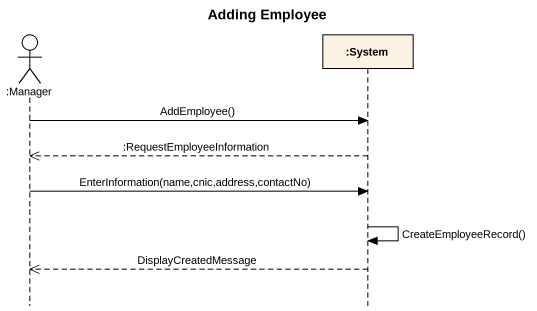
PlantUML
@startuml
title Adding Employee
hide footbox
actor ":Manager" as Manager
participant ":System" as System

Manager -> System : AddEmployee()
System -->> Manager : :RequestEmployeeInformation
Manager -> System : EnterInformation(name,cnic,address,contactNo)
System -> System : CreateEmployeeRecord()
System -->> Manager : DisplayCreatedMessage
@enduml
